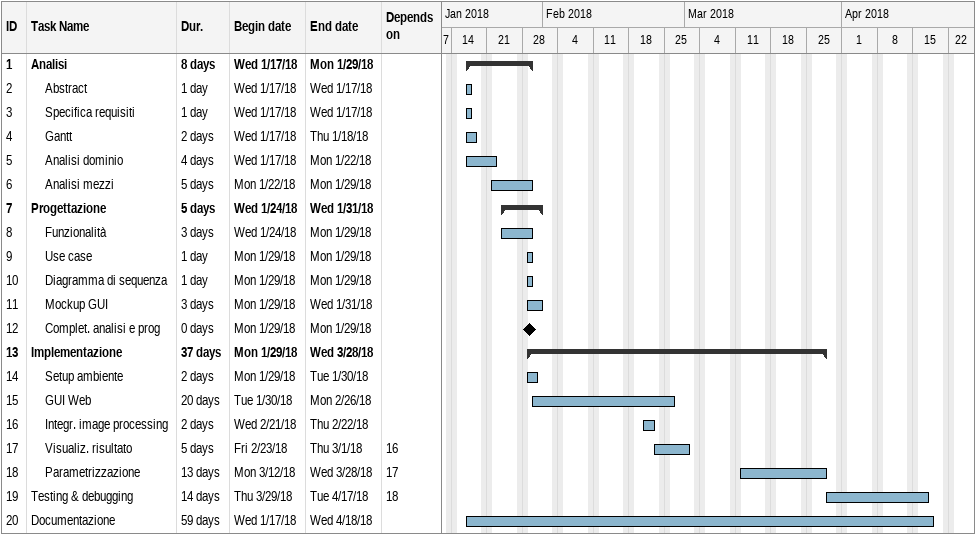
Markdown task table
| ID | Level | Task | Duration | Start | Finish | Predecessors |
|---|---|---|---|---|---|---|
| 1 | 1 | **Analisi** | 8d | 2018-01-17 | 2018-01-29 |  |
| 2 | 2 | Abstract | 1d | 2018-01-17 | 2018-01-17 |  |
| 3 | 2 | Specifica requisiti | 1d | 2018-01-17 | 2018-01-17 |  |
| 4 | 2 | Gantt | 2d | 2018-01-17 | 2018-01-18 |  |
| 5 | 2 | Analisi dominio | 4d | 2018-01-17 | 2018-01-22 |  |
| 6 | 2 | Analisi mezzi | 5d | 2018-01-22 | 2018-01-29 |  |
| 7 | 1 | **Progettazione** | 5d | 2018-01-24 | 2018-01-31 |  |
| 8 | 2 | Funzionalità | 3d | 2018-01-24 | 2018-01-29 |  |
| 9 | 2 | Use case | 1d | 2018-01-29 | 2018-01-29 |  |
| 10 | 2 | Diagramma di sequenza | 1d | 2018-01-29 | 2018-01-29 |  |
| 11 | 2 | Mockup GUI | 3d | 2018-01-29 | 2018-01-31 |  |
| 12 | 2 | Complet. analisi e prog | 0d | 2018-01-29 | 2018-01-29 |  |
| 13 | 1 | **Implementazione** | 37d | 2018-01-29 | 2018-03-28 |  |
| 14 | 2 | Setup ambiente | 2d | 2018-01-29 | 2018-01-30 |  |
| 15 | 2 | GUI Web | 20d | 2018-01-30 | 2018-02-26 |  |
| 16 | 2 | Integr. image processing | 2d | 2018-02-21 | 2018-02-22 |  |
| 17 | 2 | Visualiz. risultato | 5d | 2018-02-23 | 2018-03-01 | 16 |
| 18 | 2 | Parametrizzazione | 13d | 2018-03-12 | 2018-03-28 | 17 |
| 19 | 1 | Testing & debugging | 14d | 2018-03-29 | 2018-04-17 | 18 |
| 20 | 1 | Documentazione | 59d | 2018-01-17 | 2018-04-18 |  |
